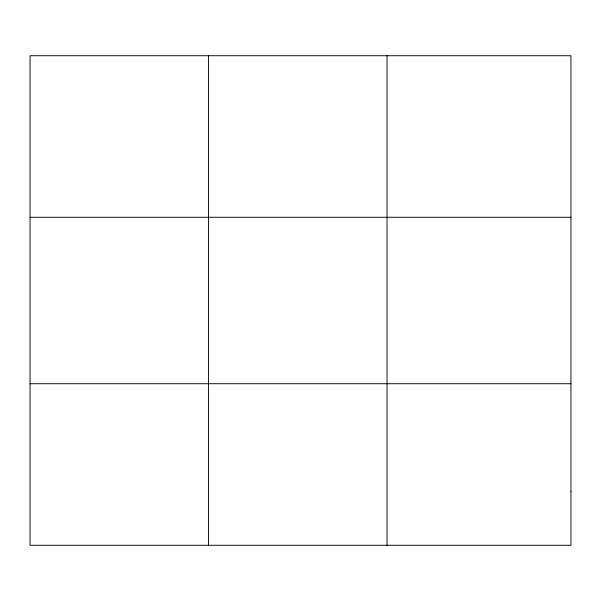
<?xml version="1.0" encoding="UTF-8"?>
<svg xmlns="http://www.w3.org/2000/svg" width="601" height="601" viewBox="0 0 601 601"><rect width="100%" height="100%" fill="white"/><g stroke="black" fill="none" stroke-linecap="round" stroke-linejoin="round"><path stroke-width="0.9" d="M208.547 55.728L208.547 545.272M387.044 55.728L387.044 545.272M30.05 217.277L570.95 217.277M30.05 383.723L570.95 383.723M570.95 491.423L570.95 545.272L30.05 545.272L30.05 55.728L570.95 55.728L570.95 491.423"/></g></svg>
